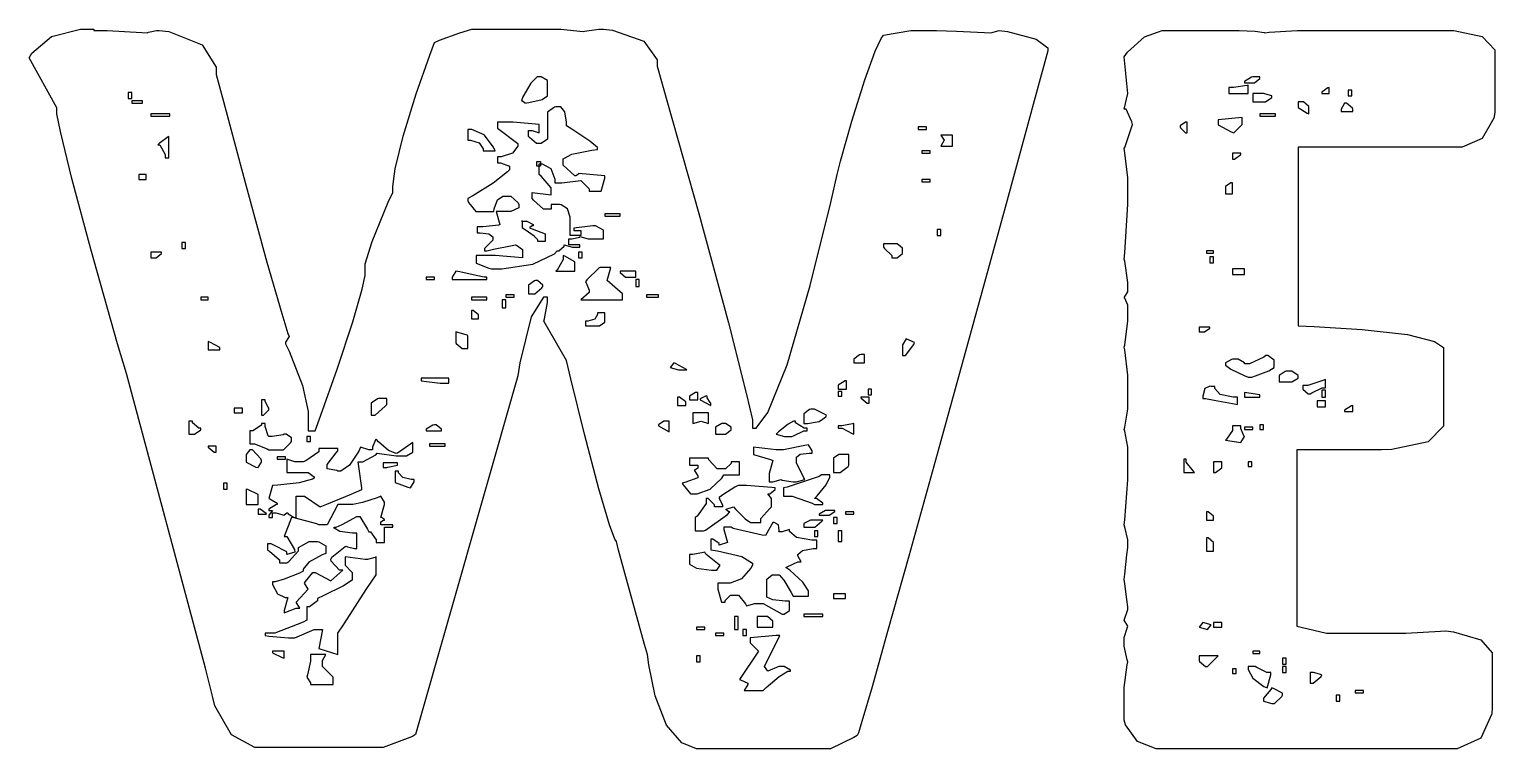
# Model space of a CAD drawing. Extents: x 71 to 283, y 22 to 328.
# Drawn here: x 170.11 to 213.5, y 229.94 to 251.25 of the extents above; entities that cross this region are included whole.
import ezdxf

# ---------------------------------------------------------------- set-up
doc = ezdxf.new("R2010")
doc.units = 0
doc.header["$MEASUREMENT"] = 0

msp = doc.modelspace()

# ---------------------------------------------------------------- linework, layer by layer
at = {"color": 7}
for points in [[(172.015, 251.214), (172.412, 251.214), (173.442, 251.152), (173.603, 251.142), (173.637, 251.16), (173.875, 251.214), (173.955, 251.214), (174.236, 251.179), (175.224, 250.787), (175.647, 250.128), (175.647, 249.907), (175.857, 249.107), (176.499, 246.706), (177.147, 244.347), (177.582, 242.828), (177.764, 242.234), (177.8, 242.146), (177.782, 242.12), (177.694, 241.982), (177.694, 241.935), (177.808, 241.715), (178.201, 240.701), (178.365, 239.933), (178.365, 239.677), (178.365, 239.36), (178.576, 239.36), (178.741, 239.816), (179.223, 241.186), (179.687, 242.583), (179.964, 243.552), (180.057, 243.953), (180.057, 244.086), (180.057, 244.306), (180.264, 244.96), (180.737, 246.125), (180.869, 246.415), (180.869, 246.59), (180.947, 247.111), (181.182, 248.083), (181.568, 249.334), (181.965, 250.482), (182.104, 250.861), (182.252, 250.923), (182.853, 251.147), (183.217, 251.248), (183.338, 251.248), (185.844, 251.248), (186.513, 251.178), (186.548, 251.196), (186.971, 251.248), (187.113, 251.248), (187.377, 251.222), (188.303, 250.901), (188.7, 250.343), (188.7, 250.155), (189.01, 249.067), (189.93, 245.796), (190.812, 242.557), (191.343, 240.436), (191.522, 239.682), (191.522, 239.43), (191.636, 239.43), (191.977, 239.9), (192.549, 241.31), (193.234, 243.658), (193.842, 246.12), (194.028, 246.944), (194.134, 247.343), (194.47, 248.532), (194.848, 249.75), (195.158, 250.596), (195.333, 250.975), (195.403, 251.072), (196.215, 251.214), (196.78, 251.214), (196.974, 251.214), (197.56, 251.192), (198.392, 251.152), (198.578, 251.142), (198.826, 251.214), (199.073, 251.179), (199.919, 250.953), (200.272, 250.698), (200.272, 250.613), (199.955, 249.452), (199.001, 245.967), (197.89, 241.923), (196.941, 238.482), (196.153, 235.643), (195.526, 233.408), (195.063, 231.778), (194.762, 230.751), (194.662, 230.408), (194.627, 230.328), (194.529, 230.268), (193.835, 229.941), (193.605, 229.941), (190.007, 229.941), (189.862, 229.941), (189.431, 230.114), (188.973, 230.634), (188.637, 231.503), (188.454, 232.42), (188.419, 232.727), (188.321, 233.028), (187.554, 235.824), (187.501, 236.079), (187.448, 236.15), (187.289, 236.575), (186.971, 237.636), (186.548, 239.259), (186.148, 240.895), (186.02, 241.44), (185.349, 242.605), (185.367, 242.677), (185.455, 243.152), (185.455, 243.31), (185.334, 243.31), (184.974, 242.729), (184.634, 241.372), (184.573, 240.983), (181.54, 230.364), (181.452, 230.303), (180.592, 229.975), (180.305, 229.975), (177.024, 229.975), (176.791, 229.975), (176.097, 230.347), (175.603, 231.211), (175.543, 231.458), (175.331, 232.322), (172.985, 241.053), (172.721, 241.935), (172.521, 242.634), (171.932, 244.734), (171.37, 246.83), (171.032, 248.226), (170.921, 248.747), (170.921, 248.921), (170.109, 250.402), (170.179, 250.544), (170.771, 251.037), (171.624, 251.248), (171.909, 251.248), (172.015, 251.248), (172.015, 251.214)], [(203.835, 251.214), (205.776, 251.214), (205.933, 251.214), (206.405, 251.192), (206.674, 251.152), (206.692, 251.142), (206.824, 251.16), (207.651, 251.214), (207.927, 251.214), (212.019, 251.214), (212.296, 251.214), (213.13, 251.033), (213.501, 250.64), (213.501, 250.508), (213.501, 248.779), (213.473, 248.612), (213.13, 248.017), (212.535, 247.756), (212.336, 247.756), (207.68, 247.756), (207.68, 242.465), (208.153, 242.448), (209.572, 242.36), (210.916, 242.205), (211.718, 242.004), (211.983, 241.821), (211.983, 241.759), (211.983, 239.642), (211.983, 239.491), (211.529, 239.034), (210.458, 238.804), (210.149, 238.795), (207.646, 238.795), (207.646, 233.575), (207.768, 233.54), (208.522, 233.363), (208.774, 233.363), (210.468, 233.363), (210.865, 233.363), (211.895, 233.425), (212.055, 233.433), (212.284, 233.407), (213.086, 233.164), (213.431, 232.784), (213.431, 232.657), (213.431, 231.176), (213.421, 230.973), (213.086, 230.255), (212.392, 229.941), (212.16, 229.941), (203.659, 229.941), (203.474, 229.941), (202.922, 230.153), (202.565, 230.646), (202.53, 230.787), (202.53, 231.492), (202.53, 231.749), (202.617, 232.428), (202.635, 232.517), (202.617, 232.57), (202.53, 232.979), (202.53, 233.116), (202.53, 233.232), (202.617, 233.513), (202.635, 233.575), (202.53, 233.751), (202.635, 234.068), (202.635, 234.142), (202.609, 234.364), (202.547, 234.827), (202.53, 234.95), (202.547, 235.11), (202.609, 235.687), (202.635, 235.902), (202.635, 235.972), (202.635, 236.123), (202.547, 236.503), (202.53, 236.573), (202.547, 236.723), (202.635, 237.907), (202.635, 238.301), (202.635, 238.69), (202.635, 238.867), (202.547, 239.343), (202.53, 239.396), (202.547, 239.466), (202.635, 239.995), (202.635, 240.171), (202.635, 240.735), (202.635, 241.009), (202.547, 241.75), (202.53, 241.829), (202.547, 241.891), (202.635, 242.612), (202.635, 242.852), (202.635, 242.994), (202.635, 243.073), (202.547, 243.284), (202.53, 243.31), (202.547, 243.338), (202.635, 243.477), (202.635, 243.523), (202.635, 243.753), (202.547, 244.379), (202.53, 244.439), (202.547, 244.625), (202.635, 246.073), (202.635, 246.556), (202.635, 246.848), (202.547, 247.588), (202.53, 247.72), (202.547, 247.748), (202.75, 248.338), (202.777, 248.426), (202.759, 248.506), (202.587, 248.885), (202.53, 248.885), (202.635, 249.344), (202.53, 250.436), (202.627, 250.569), (203.128, 251.024), (203.658, 251.214), (203.835, 251.214)], [(184.679, 249.131), (184.705, 249.131), (184.785, 249.079), (184.785, 249.061), (184.9, 249.079), (185.291, 249.172), (185.455, 249.275), (185.455, 249.308), (185.455, 249.696), (185.455, 249.732), (185.269, 249.837), (185.208, 249.837), (185.145, 249.837), (184.956, 249.657), (184.723, 249.247), (184.679, 249.131)], [(205.633, 249.52), (205.633, 249.344), (206.199, 249.344), (206.199, 249.59), (206.171, 249.582), (205.767, 249.52), (205.633, 249.52)], [(206.092, 249.66), (206.339, 249.66), (206.392, 249.66), (206.551, 249.793), (206.551, 249.837), (206.339, 249.837), (206.295, 249.829), (206.092, 249.703), (206.092, 249.66)], [(208.385, 249.344), (208.598, 249.344), (208.598, 249.52), (208.562, 249.512), (208.385, 249.386), (208.385, 249.344)], [(173.038, 249.202), (173.144, 249.202), (173.144, 249.378), (173.038, 249.378), (173.038, 249.202)], [(173.144, 249.061), (173.46, 249.061), (173.46, 249.131), (173.144, 249.131), (173.144, 249.061)], [(206.339, 249.344), (206.339, 249.097), (206.658, 249.097), (206.718, 249.097), (206.904, 249.229), (206.904, 249.273), (206.658, 249.344), (206.339, 249.344)], [(207.68, 249.061), (207.68, 248.991), (207.68, 248.93), (207.945, 248.762), (207.998, 248.744), (207.998, 248.921), (207.998, 248.965), (207.838, 249.097), (207.786, 249.097), (207.68, 249.097), (207.68, 249.061)], [(209.161, 249.273), (209.267, 249.273), (209.267, 249.45), (209.161, 249.45), (209.161, 249.273)], [(173.707, 248.672), (174.272, 248.672), (174.272, 248.744), (173.707, 248.744), (173.707, 248.672)], [(185.455, 248.744), (185.455, 248.039), (185.455, 247.995), (185.269, 247.862), (185.208, 247.862), (185.128, 247.862), (184.918, 248.039), (184.892, 248.073), (184.892, 248.249), (184.996, 248.249), (185.208, 248.179), (185.208, 248.426), (184.433, 248.496), (183.974, 248.496), (183.974, 248.32), (184.573, 247.862), (184.573, 247.79), (184.419, 247.576), (184.084, 247.474), (183.974, 247.474), (183.974, 247.297), (184.062, 247.297), (184.326, 247.192), (184.326, 247.157), (184.326, 247.085), (184.264, 247.025), (183.841, 246.689), (183.241, 246.319), (183.092, 246.239), (183.092, 246.169), (183.118, 246.116), (183.335, 245.85), (183.408, 245.85), (183.867, 245.85), (183.876, 245.93), (183.974, 246.2), (184.132, 246.309), (184.186, 246.309), (184.29, 246.309), (184.369, 246.309), (184.581, 246.107), (184.609, 246.063), (184.609, 245.992), (184.609, 245.958), (184.369, 245.85), (184.29, 245.85), (183.938, 245.85), (184.044, 245.463), (184.016, 245.447), (183.534, 245.393), (183.374, 245.393), (183.374, 245.217), (183.461, 245.217), (183.721, 245.186), (183.833, 245.103), (183.833, 245.074), (183.833, 245.004), (183.585, 244.758), (183.585, 244.687), (183.653, 244.687), (183.858, 244.737), (184.361, 244.837), (184.503, 244.864), (184.537, 244.855), (184.715, 244.73), (184.715, 244.687), (184.715, 244.475), (183.903, 244.545), (183.338, 244.545), (183.338, 244.369), (183.338, 244.317), (183.717, 244.176), (183.797, 244.158), (184.102, 244.158), (185.018, 244.29), (185.657, 244.599), (185.738, 244.687), (185.79, 244.687), (185.95, 244.82), (185.95, 244.864), (186.196, 244.792), (186.407, 244.792), (186.407, 244.864), (186.09, 244.864), (186.09, 245.04), (186.169, 245.04), (186.407, 245.094), (186.407, 245.11), (186.655, 245.04), (187.113, 245.04), (187.113, 245.251), (187.113, 245.295), (186.875, 245.427), (186.796, 245.427), (186.231, 245.357), (186.231, 245.287), (186.443, 245.287), (186.443, 245.145), (186.126, 245.145), (186.126, 245.604), (186.126, 245.685), (186.046, 245.926), (185.86, 246.054), (185.808, 246.063), (185.561, 246.063), (185.561, 245.922), (185.455, 245.922), (185.339, 245.922), (185.04, 246.187), (184.996, 246.239), (184.996, 246.415), (185.561, 246.345), (185.561, 246.415), (185.561, 246.548), (185.269, 246.9), (185.208, 246.944), (185.208, 247.261), (185.295, 247.261), (185.555, 247.125), (185.667, 246.805), (185.667, 246.698), (185.878, 246.698), (186.443, 246.768), (186.478, 246.733), (186.69, 246.523), (186.69, 246.451), (187.042, 246.451), (187.149, 246.838), (187.149, 246.908), (186.373, 246.98), (186.373, 246.962), (186.293, 246.908), (186.267, 246.908), (185.914, 247.227), (185.914, 247.367), (185.914, 247.414), (186.173, 247.554), (186.768, 247.668), (186.936, 247.686), (186.936, 247.748), (186.702, 247.933), (186.169, 248.295), (186.02, 248.392), (186.02, 248.496), (185.966, 248.806), (185.847, 248.955), (185.808, 248.955), (185.702, 248.955), (185.657, 248.938), (185.455, 248.794), (185.455, 248.744)], [(205.317, 248.568), (205.317, 248.496), (205.317, 248.418), (205.696, 248.215), (205.776, 248.179), (206.022, 248.426), (206.022, 248.638), (205.317, 248.568)], [(206.551, 248.672), (207.01, 248.672), (207.01, 248.744), (206.551, 248.744), (206.551, 248.672)], [(209.057, 249.061), (208.951, 248.885), (208.951, 248.815), (209.303, 248.815), (209.303, 248.885), (209.294, 248.912), (209.116, 249.061), (209.057, 249.061)], [(183.092, 248.285), (183.092, 247.967), (183.174, 247.967), (183.426, 247.888), (183.551, 247.711), (183.551, 247.65), (183.903, 247.65), (183.859, 247.756), (183.577, 248.127), (183.213, 248.285), (183.092, 248.285)], [(196.427, 248.285), (196.674, 248.285), (196.674, 248.356), (196.427, 248.356), (196.427, 248.285)], [(204.188, 248.356), (204.196, 248.329), (204.348, 248.179), (204.399, 248.179), (204.399, 248.496), (204.345, 248.496), (204.188, 248.392), (204.188, 248.356)], [(173.919, 247.826), (173.972, 247.826), (174.132, 247.536), (174.132, 247.438), (174.236, 247.438), (174.236, 248.073), (174.219, 248.065), (173.954, 247.862), (173.919, 247.826)], [(197.097, 248.109), (197.203, 247.967), (197.097, 247.79), (197.449, 247.79), (197.449, 248.109), (197.097, 248.109)], [(196.533, 247.58), (196.78, 247.58), (196.78, 247.65), (196.533, 247.65), (196.533, 247.58)], [(205.74, 247.58), (205.74, 247.403), (205.8, 247.403), (205.986, 247.536), (205.986, 247.58), (205.74, 247.58)], [(173.354, 246.804), (173.567, 246.804), (173.567, 246.944), (173.354, 246.944), (173.354, 246.804)], [(185.138, 247.333), (185.244, 247.333), (185.244, 247.191), (185.138, 247.191), (185.138, 247.333)], [(196.533, 246.732), (196.78, 246.732), (196.78, 246.804), (196.533, 246.804), (196.533, 246.732)], [(205.529, 246.556), (205.529, 246.379), (205.74, 246.379), (205.74, 246.698), (205.686, 246.698), (205.529, 246.592), (205.529, 246.556)], [(187.149, 245.71), (187.608, 245.71), (187.608, 245.78), (187.149, 245.78), (187.149, 245.71)], [(184.679, 245.569), (184.785, 245.569), (184.846, 245.569), (185.032, 245.463), (185.032, 245.427), (185.004, 245.427), (184.926, 245.375), (184.926, 245.357), (184.996, 245.34), (185.385, 245.194), (185.385, 245.145), (185.385, 244.968), (185.172, 244.968), (185.172, 245.008), (185.062, 245.124), (184.793, 245.313), (184.715, 245.357), (184.715, 245.569), (184.679, 245.569)], [(196.99, 245.145), (197.097, 245.145), (197.097, 245.321), (196.99, 245.321), (196.99, 245.145)], [(174.625, 244.758), (174.731, 244.758), (174.731, 244.934), (174.625, 244.934), (174.625, 244.758)], [(195.403, 244.864), (195.403, 244.792), (195.437, 244.758), (195.651, 244.547), (195.651, 244.475), (195.756, 244.475), (195.808, 244.475), (195.968, 244.607), (195.968, 244.651), (195.968, 244.722), (195.968, 244.766), (195.808, 244.898), (195.756, 244.898), (195.403, 244.898), (195.403, 244.864)], [(173.707, 244.651), (173.707, 244.475), (173.813, 244.475), (173.866, 244.475), (174.026, 244.607), (174.026, 244.651), (173.707, 244.651)], [(185.914, 244.545), (185.914, 244.431), (185.736, 244.114), (185.702, 244.086), (186.267, 244.086), (186.267, 244.299), (186.267, 244.361), (185.966, 244.529), (185.914, 244.545)], [(186.373, 244.475), (186.479, 244.475), (186.479, 244.651), (186.373, 244.651), (186.373, 244.475)], [(204.964, 244.615), (205.176, 244.615), (205.176, 244.687), (204.964, 244.687), (204.964, 244.615)], [(205.07, 244.335), (205.176, 244.335), (205.176, 244.511), (205.07, 244.511), (205.07, 244.335)], [(181.857, 243.84), (182.104, 243.84), (182.104, 243.91), (181.857, 243.91), (181.857, 243.84)], [(182.739, 244.086), (182.633, 243.91), (182.633, 243.84), (183.657, 243.84), (183.657, 243.91), (183.578, 243.91), (183.342, 243.96), (182.862, 244.06), (182.739, 244.086)], [(186.583, 243.769), (186.601, 243.743), (186.69, 243.526), (186.69, 243.453), (186.443, 243.24), (187.678, 243.24), (187.678, 243.417), (187.219, 243.805), (187.325, 244.192), (187.008, 244.192), (186.98, 244.184), (186.618, 243.832), (186.583, 243.769)], [(187.608, 244.086), (187.608, 244.042), (187.765, 243.91), (187.818, 243.91), (188.067, 243.91), (188.067, 244.086), (187.608, 244.086)], [(205.74, 243.982), (206.092, 243.982), (206.092, 244.158), (205.74, 244.158), (205.74, 243.982)], [(184.892, 243.629), (184.892, 243.417), (184.996, 243.417), (185.075, 243.417), (185.287, 243.594), (185.315, 243.629), (185.315, 243.673), (185.155, 243.805), (185.102, 243.805), (185.067, 243.797), (184.892, 243.672), (184.892, 243.629)], [(188.067, 243.629), (188.171, 243.629), (188.171, 243.84), (188.067, 243.84), (188.067, 243.629)], [(175.19, 243.24), (175.401, 243.24), (175.401, 243.31), (175.19, 243.31), (175.19, 243.24)], [(183.198, 243.24), (183.657, 243.24), (183.657, 243.31), (183.198, 243.31), (183.198, 243.24)], [(184.114, 242.994), (184.22, 242.994), (184.22, 243.24), (184.114, 243.24), (184.114, 242.994)], [(184.22, 243.31), (184.467, 243.31), (184.467, 243.381), (184.22, 243.381), (184.22, 243.31)], [(188.383, 243.31), (188.736, 243.31), (188.736, 243.381), (188.383, 243.381), (188.383, 243.31)], [(183.198, 242.923), (183.198, 242.675), (183.408, 242.675), (183.408, 242.747), (183.408, 242.791), (183.25, 242.923), (183.198, 242.923)], [(186.936, 242.852), (186.936, 242.805), (186.852, 242.663), (186.65, 242.605), (186.583, 242.605), (186.583, 242.465), (186.936, 242.465), (186.989, 242.465), (187.149, 242.571), (187.149, 242.605), (187.149, 242.852), (186.936, 242.852)], [(182.739, 242.288), (182.739, 241.97), (182.747, 241.943), (182.925, 241.793), (182.985, 241.793), (183.092, 241.793), (183.092, 242.182), (183.074, 242.191), (182.773, 242.28), (182.739, 242.288)], [(204.752, 242.429), (204.752, 242.288), (204.858, 242.288), (204.91, 242.288), (205.07, 242.394), (205.07, 242.429), (204.752, 242.429)], [(175.401, 242.006), (175.401, 241.759), (175.754, 241.759), (175.754, 241.821), (175.453, 241.979), (175.401, 242.006)], [(196.074, 242.076), (195.968, 241.899), (195.968, 241.583), (196.056, 241.583), (196.303, 241.909), (196.321, 241.97), (196.074, 242.076)], [(189.195, 241.37), (189.089, 241.23), (189.335, 241.16), (189.582, 241.16), (189.573, 241.169), (189.247, 241.354), (189.195, 241.37)], [(194.521, 241.44), (194.521, 241.37), (194.84, 241.37), (194.84, 241.617), (194.733, 241.617), (194.697, 241.609), (194.521, 241.483), (194.521, 241.44)], [(206.092, 241.336), (206.092, 241.372), (205.907, 241.476), (205.846, 241.476), (205.74, 241.476), (205.704, 241.468), (205.529, 241.369), (205.529, 241.336), (205.529, 241.297), (205.692, 241.181), (206.083, 240.991), (206.199, 240.947), (206.305, 240.947), (206.419, 240.983), (206.81, 241.133), (206.974, 241.233), (206.974, 241.264), (206.974, 241.406), (206.974, 241.45), (206.788, 241.583), (206.728, 241.583), (206.666, 241.538), (206.236, 241.336), (206.092, 241.336)], [(181.717, 240.911), (181.717, 240.841), (182.28, 240.771), (182.527, 240.771), (182.527, 240.911), (181.717, 240.911)], [(194.064, 240.665), (194.064, 240.594), (194.31, 240.594), (194.31, 240.841), (194.266, 240.833), (194.064, 240.707), (194.064, 240.665)], [(207.117, 240.947), (207.117, 240.807), (207.433, 240.807), (207.494, 240.807), (207.68, 240.913), (207.68, 240.947), (207.68, 240.991), (207.494, 241.124), (207.433, 241.124), (207.327, 241.124), (207.292, 241.115), (207.117, 240.99), (207.117, 240.947)], [(207.822, 240.701), (207.822, 240.63), (207.822, 240.586), (207.979, 240.454), (208.033, 240.454), (208.085, 240.48), (208.39, 240.63), (208.492, 240.63), (208.492, 240.877), (208.412, 240.851), (207.97, 240.701), (207.822, 240.701)], [(189.654, 240.348), (189.654, 240.278), (189.901, 240.278), (189.901, 240.488), (189.839, 240.488), (189.654, 240.383), (189.654, 240.348)], [(189.971, 240.278), (190.288, 240.101), (190.288, 240.171), (190.27, 240.199), (190.183, 240.337), (190.183, 240.382), (190.147, 240.392), (189.971, 240.307), (189.971, 240.278)], [(194.064, 240.382), (194.168, 240.382), (194.168, 240.524), (194.064, 240.524), (194.064, 240.382)], [(194.946, 240.418), (195.05, 240.418), (195.05, 240.594), (194.946, 240.594), (194.946, 240.418)], [(204.858, 240.312), (204.942, 240.312), (205.197, 240.264), (205.74, 240.163), (205.882, 240.135), (205.882, 240.348), (205.753, 240.348), (205.373, 240.428), (205.21, 240.605), (205.21, 240.665), (205.104, 240.665), (205.062, 240.675), (204.914, 240.608), (204.858, 240.386), (204.858, 240.312)], [(206.092, 240.488), (206.092, 240.348), (206.551, 240.348), (206.551, 240.418), (206.092, 240.488)], [(208.385, 240.348), (208.492, 240.348), (208.492, 240.558), (208.385, 240.558), (208.385, 240.348)], [(176.177, 239.889), (176.425, 239.889), (176.425, 240.029), (176.177, 240.029), (176.177, 239.889)], [(176.988, 240.278), (176.988, 239.819), (177.041, 239.819), (177.201, 239.977), (177.201, 240.029), (177.183, 240.057), (177.094, 240.222), (177.094, 240.278), (176.988, 240.278)], [(180.233, 240.135), (180.233, 239.819), (180.348, 239.819), (180.648, 240.083), (180.692, 240.135), (180.692, 240.312), (180.446, 240.312), (180.418, 240.304), (180.233, 240.178), (180.233, 240.135)], [(189.301, 240.348), (189.301, 240.101), (189.548, 240.101), (189.548, 240.171), (189.548, 240.216), (189.362, 240.348), (189.301, 240.348)], [(193.04, 239.819), (193.04, 239.572), (193.153, 239.572), (193.493, 239.63), (193.693, 239.775), (193.711, 239.819), (193.358, 239.995), (193.252, 239.995), (193.216, 239.987), (193.04, 239.861), (193.04, 239.819)], [(194.733, 240.348), (194.741, 240.322), (194.919, 240.171), (194.98, 240.171), (194.98, 240.348), (194.733, 240.348)], [(208.245, 240.065), (208.492, 240.065), (208.492, 240.242), (208.245, 240.242), (208.245, 240.065)], [(209.057, 239.925), (209.303, 239.925), (209.303, 240.101), (209.259, 240.093), (209.057, 239.968), (209.057, 239.925)], [(174.837, 239.642), (174.837, 239.254), (174.942, 239.254), (175.004, 239.254), (175.19, 239.386), (175.19, 239.43), (175.128, 239.43), (174.942, 239.59), (174.942, 239.642), (174.837, 239.642)], [(176.988, 239.572), (176.988, 239.52), (176.724, 239.36), (176.635, 239.36), (176.635, 238.971), (176.776, 238.971), (177.157, 238.822), (177.201, 238.795), (177.553, 238.795), (177.632, 238.795), (177.843, 238.999), (177.87, 239.043), (177.87, 239.113), (177.87, 239.149), (177.712, 239.254), (177.66, 239.254), (177.624, 239.237), (177.305, 239.183), (177.201, 239.183), (177.183, 239.211), (177.094, 239.482), (177.094, 239.572), (176.988, 239.572)], [(181.857, 239.36), (182.316, 239.36), (182.316, 239.404), (182.156, 239.536), (182.104, 239.536), (182.059, 239.528), (181.857, 239.402), (181.857, 239.36)], [(188.736, 239.5), (189.053, 239.324), (189.053, 239.642), (188.948, 239.642), (188.895, 239.642), (188.736, 239.536), (188.736, 239.5)], [(189.758, 239.889), (189.758, 239.572), (190.007, 239.642), (190.217, 239.572), (190.217, 239.889), (189.758, 239.889)], [(190.43, 239.43), (190.43, 239.254), (190.676, 239.254), (190.729, 239.254), (190.889, 239.386), (190.889, 239.43), (190.889, 239.466), (190.729, 239.572), (190.676, 239.572), (190.614, 239.572), (190.43, 239.466), (190.43, 239.43)], [(192.228, 239.254), (192.476, 239.183), (192.687, 239.183), (192.739, 239.211), (193.044, 239.36), (193.146, 239.36), (193.146, 239.43), (193.058, 239.43), (192.793, 239.59), (192.793, 239.642), (192.738, 239.642), (192.577, 239.554), (192.298, 239.325), (192.228, 239.254)], [(194.064, 239.5), (194.064, 239.43), (194.178, 239.43), (194.477, 239.281), (194.521, 239.254), (194.521, 239.572), (194.485, 239.564), (194.168, 239.5), (194.064, 239.5)], [(206.551, 239.396), (206.658, 239.396), (206.658, 239.536), (206.551, 239.536), (206.551, 239.396)], [(180.376, 239.113), (180.358, 239.087), (180.269, 238.868), (180.269, 238.795), (180.163, 238.795), (179.917, 238.867), (179.863, 238.752), (179.594, 238.343), (179.334, 238.161), (179.247, 238.161), (179.211, 238.179), (178.929, 238.231), (178.929, 238.231), (178.929, 238.363), (179.193, 238.708), (179.247, 238.76), (179.247, 238.831), (178.682, 238.831), (178.682, 238.734), (178.302, 238.47), (178.223, 238.442), (177.976, 238.442), (177.73, 238.514), (177.73, 238.125), (178.329, 238.125), (178.364, 238.117), (178.542, 237.991), (178.542, 237.949), (178.497, 237.923), (178.095, 237.816), (177.465, 237.746), (177.307, 237.736), (177.201, 237.349), (177.235, 237.341), (177.447, 237.216), (177.447, 237.173), (177.411, 237.164), (177.201, 237.039), (177.201, 236.996), (177.307, 236.996), (177.201, 236.854), (177.201, 236.784), (177.307, 236.784), (177.307, 236.926), (177.411, 236.926), (177.66, 236.854), (177.66, 236.872), (177.738, 236.926), (177.764, 236.926), (177.772, 236.9), (177.952, 236.784), (178.012, 236.784), (178.012, 237.419), (178.259, 237.419), (178.718, 237.103), (178.92, 237.182), (179.638, 237.477), (179.953, 237.619), (179.953, 237.666), (179.846, 238.442), (179.987, 238.442), (180.374, 238.646), (180.41, 238.69), (180.975, 238.618), (181.222, 238.618), (181.282, 238.618), (181.468, 238.726), (181.468, 238.76), (181.468, 239.007), (181.011, 238.69), (180.975, 238.682), (180.745, 238.77), (180.446, 239.034), (180.376, 239.113)], [(178.329, 239.043), (178.435, 239.043), (178.435, 239.183), (178.329, 239.183), (178.329, 239.043)], [(205.74, 239.466), (205.74, 239.369), (205.563, 239.113), (205.529, 239.077), (205.986, 239.007), (206.092, 239.183), (206.074, 239.211), (205.986, 239.429), (205.986, 239.5), (205.74, 239.5), (205.74, 239.466)], [(206.092, 239.466), (206.092, 239.396), (206.339, 239.396), (206.339, 239.466), (206.092, 239.466)], [(175.401, 238.901), (175.409, 238.875), (175.587, 238.724), (175.647, 238.724), (175.647, 238.901), (175.401, 238.901)], [(176.635, 238.795), (176.529, 238.654), (176.529, 238.478), (176.529, 238.426), (176.82, 238.283), (176.882, 238.265), (176.9, 238.293), (176.988, 238.432), (176.988, 238.478), (176.961, 238.531), (176.717, 238.795), (176.635, 238.795)], [(181.963, 238.901), (182.422, 238.901), (182.422, 238.971), (181.963, 238.971), (181.963, 238.901)], [(192.228, 238.795), (191.558, 238.867), (191.558, 238.654), (191.558, 238.654), (192.061, 238.505), (192.123, 238.478), (192.017, 238.089), (192.017, 237.842), (192.123, 237.842), (192.37, 237.913), (192.404, 237.896), (192.723, 237.842), (192.829, 237.842), (193.076, 237.913), (193.04, 237.967), (192.829, 238.403), (192.829, 238.548), (192.829, 238.577), (192.938, 238.66), (193.198, 238.69), (193.286, 238.69), (193.286, 238.76), (193.182, 238.937), (193.076, 238.92), (192.439, 238.795), (192.228, 238.795)], [(177.447, 238.514), (177.694, 238.514), (177.694, 238.584), (177.447, 238.584), (177.447, 238.514)], [(180.586, 238.408), (180.586, 238.265), (180.692, 238.265), (180.727, 238.275), (181.011, 238.337), (181.011, 238.337), (181.011, 238.408), (180.586, 238.408)], [(189.654, 238.514), (189.654, 238.337), (189.901, 238.337), (189.901, 238.265), (189.901, 238.249), (189.821, 238.195), (189.794, 238.195), (189.901, 238.019), (189.901, 237.967), (189.52, 237.826), (189.442, 237.808), (189.468, 237.756), (189.685, 237.49), (189.758, 237.49), (189.885, 237.49), (190.27, 237.628), (190.614, 237.958), (190.676, 238.055), (191.135, 238.055), (191.135, 238.442), (190.889, 238.442), (190.889, 238.39), (190.729, 238.231), (190.676, 238.231), (190.57, 238.231), (190.482, 238.231), (190.226, 238.496), (190.217, 238.548), (189.654, 238.548), (189.654, 238.514)], [(193.922, 238.514), (193.922, 238.125), (194.028, 238.125), (194.116, 238.125), (194.353, 238.303), (194.381, 238.337), (194.381, 238.654), (194.134, 238.654), (194.08, 238.654), (193.922, 238.549), (193.922, 238.514)], [(204.294, 238.514), (204.294, 238.125), (204.611, 238.125), (204.575, 238.169), (204.365, 238.428), (204.365, 238.514), (204.294, 238.514)], [(205.176, 238.442), (205.176, 238.125), (205.237, 238.125), (205.423, 238.257), (205.423, 238.301), (205.423, 238.442), (205.176, 238.442)], [(206.199, 238.301), (206.305, 238.301), (206.305, 238.442), (206.199, 238.442), (206.199, 238.301)], [(175.86, 237.632), (175.966, 237.632), (175.966, 237.808), (175.86, 237.808), (175.86, 237.632)], [(180.939, 238.125), (180.939, 237.878), (180.939, 237.826), (181.318, 237.684), (181.398, 237.666), (181.504, 237.842), (181.504, 237.913), (181.42, 237.913), (181.168, 237.971), (181.045, 238.114), (181.045, 238.161), (180.939, 238.161), (180.939, 238.125)], [(192.476, 237.419), (192.697, 237.419), (193.286, 237.217), (193.358, 237.173), (193.605, 237.173), (193.605, 237.217), (193.419, 237.349), (193.358, 237.349), (193.437, 237.429), (193.705, 237.756), (193.815, 237.98), (193.815, 238.055), (193.569, 238.055), (193.497, 238.002), (192.555, 237.684), (192.44, 237.666), (192.44, 237.419), (192.476, 237.419)], [(176.529, 237.632), (176.529, 237.173), (176.882, 237.173), (176.882, 237.419), (176.882, 237.473), (176.582, 237.614), (176.529, 237.632)], [(179.6, 237.173), (179.247, 237.173), (178.929, 236.573), (178.682, 236.573), (178.62, 236.6), (177.949, 236.776), (177.87, 236.784), (177.66, 236.221), (177.738, 236.221), (177.958, 235.841), (177.976, 235.762), (177.73, 235.692), (177.73, 235.771), (177.35, 235.974), (177.271, 236.008), (177.165, 236.008), (177.165, 235.832), (177.225, 235.788), (177.517, 235.53), (177.517, 235.443), (177.73, 235.443), (177.79, 235.487), (178.083, 235.799), (178.083, 235.902), (178.399, 236.079), (178.646, 236.079), (178.681, 236.07), (178.894, 235.945), (178.894, 235.902), (178.894, 235.726), (178.778, 235.682), (178.386, 235.461), (178.223, 235.263), (178.223, 235.197), (178.107, 235.144), (177.658, 234.96), (177.394, 234.88), (177.307, 234.88), (177.315, 234.801), (177.455, 234.531), (177.687, 234.421), (177.764, 234.421), (177.66, 234.032), (177.66, 233.962), (177.704, 233.989), (178.013, 234.104), (178.117, 234.104), (178.012, 234.28), (178.365, 234.667), (178.259, 234.844), (178.285, 234.898), (178.503, 235.162), (178.576, 235.162), (179.035, 234.914), (179.388, 235.233), (179.299, 235.233), (179.043, 235.497), (179.035, 235.549), (179.069, 235.611), (179.458, 235.93), (179.494, 235.938), (179.528, 235.922), (179.739, 235.868), (179.81, 235.868), (179.81, 236.325), (179.684, 236.325), (179.304, 236.375), (179.141, 236.47), (179.141, 236.502), (179.197, 236.502), (179.37, 236.582), (179.722, 236.768), (179.81, 236.82), (179.899, 236.82), (180.128, 236.441), (180.163, 236.361), (180.216, 236.361), (180.376, 236.124), (180.376, 236.044), (180.622, 236.044), (180.622, 236.502), (180.869, 236.502), (180.869, 236.573), (180.516, 236.573), (180.516, 236.644), (180.516, 236.662), (180.595, 236.714), (180.622, 236.714), (180.622, 236.732), (180.542, 236.784), (180.516, 236.784), (180.622, 237.173), (180.622, 237.243), (180.516, 237.419), (180.41, 237.375), (179.977, 237.231), (179.693, 237.173), (179.6, 237.173)], [(191.099, 237.736), (191.002, 237.684), (190.672, 237.477), (190.536, 237.382), (190.536, 237.349), (190.552, 237.323), (190.64, 237.158), (190.64, 237.103), (190.394, 237.103), (190.394, 237.164), (190.208, 237.349), (190.147, 237.349), (190.147, 237.208), (189.883, 236.828), (189.83, 236.784), (189.83, 236.397), (190.077, 236.397), (190.129, 236.415), (190.781, 236.882), (190.853, 236.96), (190.825, 236.96), (190.747, 237.014), (190.747, 237.031), (190.959, 237.103), (191.029, 237.024), (191.306, 236.754), (191.467, 236.644), (191.522, 236.644), (191.771, 236.644), (191.771, 236.759), (192.034, 237.059), (192.088, 237.103), (192.088, 237.349), (191.981, 237.49), (192.034, 237.49), (192.194, 237.622), (192.194, 237.666), (192.096, 237.676), (191.347, 237.736), (191.099, 237.736)], [(176.882, 237.031), (176.882, 236.89), (177.13, 236.89), (177.121, 236.908), (176.941, 237.031), (176.882, 237.031)], [(193.499, 236.854), (193.745, 236.854), (193.798, 236.854), (193.958, 236.962), (193.958, 236.996), (193.745, 236.996), (193.683, 236.996), (193.499, 236.89), (193.499, 236.854)], [(194.274, 236.89), (194.521, 236.89), (194.521, 236.96), (194.274, 236.96), (194.274, 236.89)], [(204.964, 236.96), (204.964, 236.714), (205.176, 236.714), (205.176, 236.784), (205.176, 236.828), (205.016, 236.96), (204.964, 236.96)], [(192.123, 236.644), (191.911, 236.255), (191.805, 236.265), (190.949, 236.467), (190.889, 236.502), (190.676, 236.502), (190.676, 236.431), (190.783, 236.044), (190.536, 235.972), (190.536, 236.016), (190.35, 236.149), (190.288, 236.149), (190.288, 235.832), (190.49, 235.806), (191.208, 235.629), (191.522, 235.438), (191.522, 235.373), (191.478, 235.285), (191.2, 234.976), (190.86, 234.844), (190.747, 234.844), (190.5, 234.844), (190.5, 234.667), (190.606, 234.28), (190.712, 234.28), (190.712, 234.334), (190.869, 234.491), (190.923, 234.491), (191.029, 234.491), (191.108, 234.491), (191.32, 234.228), (191.346, 234.174), (191.594, 234.244), (191.841, 234.244), (192.404, 233.928), (192.457, 233.928), (192.617, 234.033), (192.617, 234.068), (192.617, 234.315), (192.492, 234.315), (192.122, 234.346), (191.947, 234.429), (191.947, 234.457), (191.947, 234.914), (191.947, 234.958), (192.104, 235.09), (192.158, 235.09), (192.264, 235.09), (192.311, 235.09), (192.453, 234.933), (192.669, 234.563), (192.723, 234.457), (193.182, 234.457), (193.182, 234.527), (193.182, 234.615), (193.018, 234.876), (192.625, 235.224), (192.51, 235.303), (192.555, 235.33), (192.865, 235.479), (192.969, 235.479), (192.863, 235.656), (192.863, 235.695), (193, 235.815), (193.321, 235.868), (193.428, 235.868), (193.428, 236.115), (193.277, 236.115), (192.823, 236.194), (192.617, 236.372), (192.617, 236.431), (192.404, 236.361), (192.3, 236.361), (192.316, 236.405), (192.29, 236.569), (192.165, 236.644), (192.123, 236.644)], [(193.04, 236.573), (193.04, 236.502), (193.286, 236.502), (193.365, 236.502), (193.577, 236.679), (193.605, 236.714), (193.286, 236.714), (193.242, 236.706), (193.04, 236.606), (193.04, 236.573)], [(193.922, 236.608), (194.028, 236.608), (194.028, 236.784), (193.922, 236.784), (193.922, 236.608)], [(193.358, 236.221), (193.463, 236.221), (193.463, 236.397), (193.358, 236.397), (193.358, 236.221)], [(194.064, 236.079), (194.168, 236.079), (194.168, 236.397), (194.064, 236.397), (194.064, 236.079)], [(204.964, 236.185), (204.964, 235.796), (205.176, 235.796), (205.176, 236.008), (205.176, 236.052), (205.016, 236.185), (204.964, 236.185)], [(179.458, 235.62), (179.458, 235.373), (179.67, 235.162), (179.67, 234.986), (179.67, 234.931), (179.41, 234.765), (178.813, 234.465), (178.646, 234.385), (178.646, 234.325), (178.408, 234.138), (178.329, 234.138), (178.329, 233.751), (178.223, 233.689), (177.376, 233.363), (177.094, 233.363), (177.094, 233.292), (177.199, 233.276), (177.782, 233.222), (177.976, 233.222), (178.542, 233.469), (178.788, 233.469), (178.682, 232.904), (179.247, 232.727), (179.247, 233.363), (179.432, 233.637), (180.087, 234.655), (180.376, 235.089), (180.376, 235.233), (180.376, 235.62), (180.34, 235.603), (180.128, 235.549), (180.057, 235.549), (179.458, 235.62)], [(189.654, 235.692), (189.654, 235.443), (189.654, 235.405), (189.861, 235.286), (190.313, 235.233), (190.464, 235.233), (190.57, 235.373), (190.535, 235.383), (190.146, 235.701), (190.111, 235.762), (190.076, 235.753), (189.758, 235.692), (189.654, 235.692)], [(193.922, 234.385), (194.274, 234.385), (194.274, 234.527), (193.922, 234.527), (193.922, 234.385)], [(193.04, 233.856), (193.605, 233.856), (193.605, 233.928), (193.04, 233.928), (193.04, 233.856)], [(189.865, 233.469), (190.111, 233.469), (190.111, 233.539), (189.865, 233.539), (189.865, 233.469)], [(190.993, 233.469), (191.099, 233.469), (191.099, 233.856), (190.993, 233.856), (190.993, 233.469)], [(191.242, 233.292), (191.346, 233.292), (191.346, 233.469), (191.242, 233.469), (191.242, 233.292)], [(191.665, 233.856), (191.665, 233.539), (192.123, 233.539), (192.123, 233.679), (192.123, 233.723), (191.963, 233.856), (191.911, 233.856), (191.665, 233.856)], [(204.858, 233.679), (204.752, 233.539), (205, 233.469), (205.104, 233.609), (204.858, 233.679)], [(205.176, 233.539), (205.423, 233.539), (205.423, 233.679), (205.176, 233.679), (205.176, 233.539)], [(190.43, 233.292), (190.676, 233.292), (190.676, 233.363), (190.43, 233.363), (190.43, 233.292)], [(191.452, 233.222), (191.452, 233.08), (191.699, 232.833), (191.135, 231.987), (191.17, 231.979), (191.382, 231.88), (191.382, 231.845), (191.276, 231.669), (191.841, 231.669), (191.929, 231.757), (192.312, 232.084), (192.567, 232.234), (192.653, 232.234), (192.653, 232.27), (192.466, 232.374), (192.404, 232.374), (192.3, 232.374), (191.981, 232.234), (191.875, 232.374), (192.334, 233.292), (192.228, 233.292), (191.452, 233.222)], [(177.307, 232.833), (177.307, 232.781), (177.598, 232.639), (177.66, 232.621), (177.66, 232.833), (177.307, 232.833)], [(178.435, 232.693), (178.435, 232.534), (178.346, 232.129), (178.329, 232.058), (178.346, 232.031), (178.435, 231.892), (178.435, 231.845), (179.105, 231.845), (179.105, 232.058), (178.788, 232.374), (178.788, 232.551), (178.894, 232.727), (178.435, 232.727), (178.435, 232.693)], [(189.865, 232.517), (189.971, 232.517), (189.971, 232.693), (189.865, 232.693), (189.865, 232.517)], [(204.752, 232.693), (204.752, 232.551), (204.76, 232.525), (204.939, 232.374), (205, 232.374), (205.317, 232.693), (204.752, 232.693)], [(206.339, 232.763), (206.551, 232.763), (206.551, 232.833), (206.339, 232.833), (206.339, 232.763)], [(207.221, 232.445), (207.327, 232.445), (207.327, 232.621), (207.221, 232.621), (207.221, 232.445)], [(205.74, 232.164), (205.846, 232.164), (205.846, 232.304), (205.74, 232.304), (205.74, 232.164)], [(206.199, 232.374), (206.199, 232.289), (206.335, 232.031), (206.666, 231.783), (206.764, 231.739), (206.868, 232.128), (206.868, 232.198), (206.754, 232.198), (206.455, 232.348), (206.411, 232.374), (206.199, 232.374)], [(207.221, 232.198), (207.327, 232.198), (207.327, 232.374), (207.221, 232.374), (207.221, 232.198)], [(208.033, 232.198), (208.033, 231.881), (208.121, 231.881), (208.358, 232.084), (208.385, 232.128), (208.139, 232.198), (208.033, 232.198)], [(206.904, 231.739), (206.868, 231.695), (206.658, 231.439), (206.658, 231.352), (206.904, 231.282), (206.983, 231.282), (207.195, 231.484), (207.221, 231.528), (207.221, 231.582), (206.956, 231.723), (206.904, 231.739)], [(208.808, 231.352), (208.915, 231.352), (208.915, 231.528), (208.808, 231.528), (208.808, 231.352)], [(209.374, 231.599), (209.62, 231.599), (209.62, 231.669), (209.374, 231.669), (209.374, 231.599)]]:
    msp.add_lwpolyline(points, close=True, dxfattribs=at)

doc.saveas('drawing.dxf')
